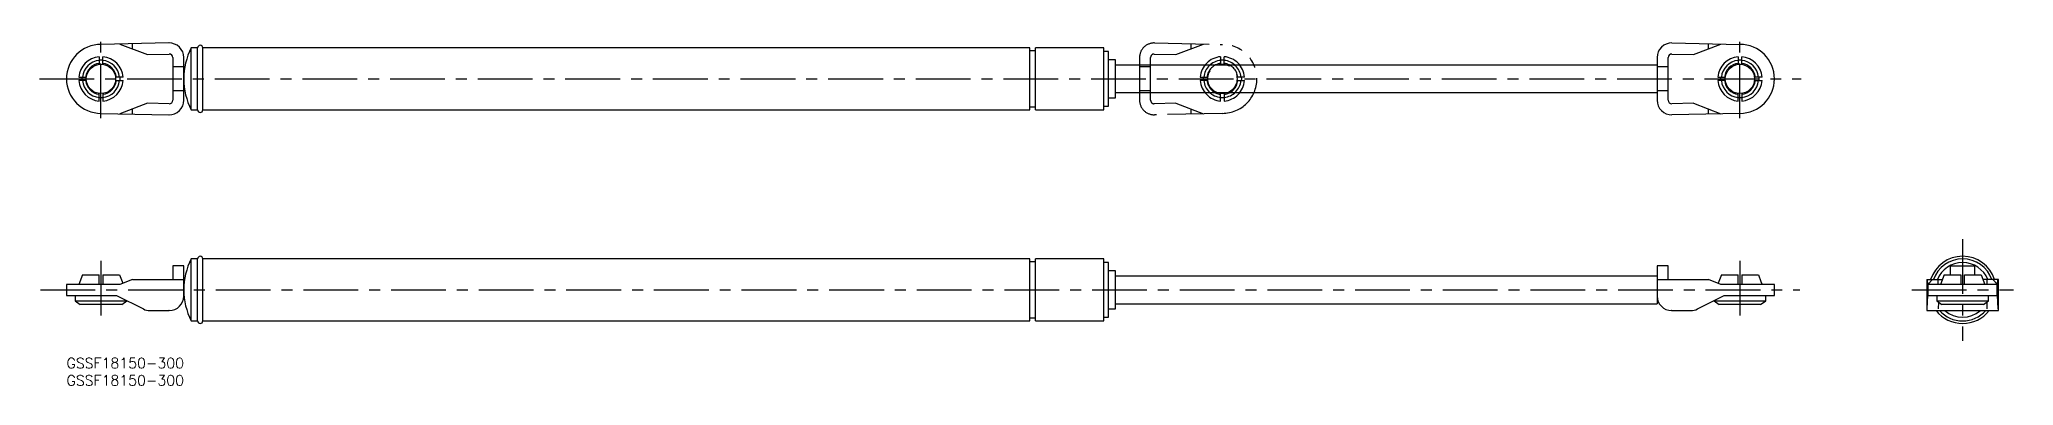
# Model space of a CAD drawing. Extents: x -8 to 564, y -8 to 92.
import ezdxf

# ---------------------------------------------------------------- set-up
doc = ezdxf.new("R2010")
doc.units = 0
doc.header["$LTSCALE"] = 0.5
doc.linetypes.add('CENTER', pattern=[50.8, 31.75, -6.35, 6.35, -6.35])
doc.linetypes.add('PHANTOM', pattern=[63.5, 31.75, -6.35, 6.35, -6.35, 6.35, -6.35])
for name, color, linetype in [('MSM_CENTER', 1, 'CENTER'), ('MSM_CONTINUOUS', 7, 'CONTINUOUS'), ('MSM_IMAGINARY', 6, 'PHANTOM'), ('MSM_PART_NUMBER', 7, 'CONTINUOUS')]:
    doc.layers.add(name, color=color, linetype=linetype)
doc.styles.get("Standard").update_dxf_attribs({"font": 'txt.shx', "height": 3, "bigfont": 'bigfont.shx'})

msp = doc.modelspace()

# ---------------------------------------------------------------- linework, layer by layer
at = {"layer": 'MSM_CENTER'}
for p, q in [((10, 69.52), (10, 92.4)), ((485, 69.52), (485, 92.4)), ((-7.83, 80.96), (502.76, 80.96)), ((549.54, 34.5), (549.54, 5)), ((10, 28.15), (10, 11.55)), ((485, 28.15), (485, 11.55)), ((-7.54, 19.75), (502.32, 19.75)), ((534.79, 19.75), (564.29, 19.75))]:
    msp.add_line(p, q, dxfattribs=at)
at = {"layer": 'MSM_CONTINUOUS'}
for p, q in [((9.5, 87.38), (9.5, 85.18)), ((9.5, 86.44), (10, 86.46)), ((29.71, 91.37), (10, 90.96)), ((10, 86.46), (10.5, 86.44)), ((10.5, 85.18), (10.5, 87.38)), ((15.5, 91.07), (23.5, 88.04)), ((19.09, 89.71), (19.09, 91.15)), ((23.5, 88.04), (29.78, 88.17)), ((30.8, 87.17), (30.8, 74.75)), ((34, 74.75), (34, 87.17)), ((38, 89.96), (36.14, 89.96)), ((36.14, 71.96), (36.14, 89.96)), ((38, 71.96), (38, 89.96)), ((279.2, 89.96), (39.5, 89.96)), ((39.5, 71.96), (39.5, 89.96)), ((279.2, 71.96), (279.2, 89.96)), ((280.8, 89.11), (279.2, 89.11)), ((300.6, 89.96), (280.8, 89.96)), ((280.8, 71.96), (280.8, 89.96)), ((300.6, 71.96), (300.6, 89.96)), ((302, 88.86), (300.6, 88.86)), ((302, 73.06), (302, 88.86)), ((304, 86.46), (302, 86.46)), ((304, 75.46), (304, 86.46)), ((461, 87.17), (461, 74.75)), ((464.2, 74.75), (464.2, 87.17)), ((465.22, 88.17), (471.5, 88.04)), ((465.29, 91.37), (485, 90.96)), ((471.5, 88.04), (479.5, 91.07)), ((475.91, 89.71), (475.91, 91.15)), ((484.5, 87.38), (484.5, 85.18)), ((484.5, 86.44), (485, 86.46)), ((485, 86.46), (485.5, 86.44)), ((485.5, 85.18), (485.5, 87.38)), ((3.58, 81.46), (5.78, 81.46)), ((5.78, 80.46), (3.58, 80.46)), ((4.5, 80.96), (4.52, 81.47)), ((4.52, 80.46), (4.5, 80.96)), ((16.42, 81.46), (14.22, 81.46)), ((14.22, 80.46), (16.42, 80.46)), ((15.48, 81.46), (15.5, 80.96)), ((15.5, 80.96), (15.48, 80.46)), ((34, 84.46), (30.8, 84.46)), ((461, 84.96), (304, 84.96)), ((464.2, 84.46), (461, 84.46)), ((478.58, 81.46), (480.78, 81.46)), ((480.78, 80.46), (478.58, 80.46)), ((479.5, 80.96), (479.52, 81.47)), ((479.52, 80.46), (479.5, 80.96)), ((491.42, 81.46), (489.22, 81.46)), ((489.22, 80.46), (491.42, 80.46)), ((490.48, 81.46), (490.5, 80.96)), ((490.5, 80.96), (490.48, 80.46)), ((9.5, 74.54), (9.5, 76.74)), ((10, 75.46), (9.5, 75.48)), ((10.5, 75.48), (10, 75.46)), ((10.5, 76.74), (10.5, 74.54)), ((34, 77.46), (30.8, 77.46)), ((302, 75.46), (304, 75.46)), ((304, 76.96), (461, 76.96)), ((464.2, 77.46), (461, 77.46)), ((484.5, 74.54), (484.5, 76.74)), ((485, 75.46), (484.5, 75.48)), ((485.5, 75.48), (485, 75.46)), ((485.5, 76.74), (485.5, 74.54)), ((10, 70.96), (29.71, 70.55)), ((23.5, 73.88), (15.5, 70.84)), ((19.09, 70.77), (19.09, 72.21)), ((29.78, 73.75), (23.5, 73.88)), ((36.14, 71.96), (38, 71.96)), ((39.5, 71.96), (279.2, 71.96)), ((279.2, 72.81), (280.8, 72.81)), ((280.8, 71.96), (300.6, 71.96)), ((300.6, 73.06), (302, 73.06)), ((471.5, 73.88), (465.22, 73.75)), ((485, 70.96), (465.29, 70.55)), ((471.5, 73.88), (479.5, 70.84)), ((475.91, 70.77), (475.91, 72.21)), ((38, 28.75), (36.14, 28.75)), ((36.14, 10.75), (36.14, 28.75)), ((38, 10.75), (38, 28.75)), ((279.2, 28.75), (39.5, 28.75)), ((39.5, 10.75), (39.5, 28.75)), ((279.2, 10.75), (279.2, 28.75)), ((300.6, 28.75), (280.8, 28.75)), ((280.8, 10.75), (280.8, 28.75)), ((300.6, 10.75), (300.6, 28.75)), ((4.62, 24.15), (3.58, 21.35)), ((4.62, 24.15), (9.5, 24.15)), ((9.5, 21.35), (9.5, 24.15)), ((10.5, 24.15), (15.38, 24.15)), ((10.5, 24.15), (10.5, 21.35)), ((15.38, 24.15), (16.09, 22.22)), ((34, 26.75), (30.8, 26.75)), ((30.8, 26.75), (30.8, 22.75)), ((34, 17.95), (34, 26.75)), ((280.8, 27.9), (279.2, 27.9)), ((302, 27.65), (300.6, 27.65)), ((302, 11.85), (302, 27.65)), ((304, 25.25), (302, 25.25)), ((304, 14.25), (304, 25.25)), ((461, 23.75), (304, 23.75)), ((464.2, 26.75), (461, 26.75)), ((461, 26.75), (461, 15.75)), ((464.2, 22.75), (464.2, 26.75)), ((479.62, 24.15), (478.91, 22.22)), ((479.62, 24.15), (484.5, 24.15)), ((484.5, 21.35), (484.5, 24.15)), ((485.5, 24.15), (490.38, 24.15)), ((485.5, 24.15), (485.5, 21.35)), ((490.38, 24.15), (491.09, 22.22)), ((544.16, 24.15), (543.12, 21.35)), ((544.16, 24.15), (549.04, 24.15)), ((546.04, 24.15), (546.04, 26.75)), ((546.04, 26.75), (553.04, 26.75)), ((549.04, 24.15), (549.04, 21.35)), ((550.04, 24.15), (554.91, 24.15)), ((550.04, 21.35), (550.04, 24.15)), ((553.04, 24.15), (553.04, 26.75)), ((554.91, 24.15), (555.96, 21.35)), ((0, 21.35), (0, 18.15)), ((15.5, 21.35), (0, 21.35)), ((0, 18.15), (14.54, 18.15)), ((2.5, 18.15), (2.5, 16.55)), ((14.54, 18.15), (22.3, 14.21)), ((19.09, 22.75), (15.5, 21.35)), ((16.09, 22.22), (16.3, 21.66)), ((19.09, 22.75), (34, 22.75)), ((461, 22.75), (475.91, 22.75)), ((472.7, 14.21), (480.46, 18.15)), ((479.5, 21.35), (475.91, 22.75)), ((478.91, 22.22), (478.7, 21.66)), ((495, 21.35), (479.5, 21.35)), ((480.46, 18.15), (495, 18.15)), ((491.09, 22.22), (491.42, 21.35)), ((492.5, 16.55), (492.5, 18.15)), ((495, 18.15), (495, 21.35)), ((539.13, 22.75), (539.13, 13.75)), ((539.13, 22.75), (543.64, 22.75)), ((539.13, 22.75), (539.13, 22.75)), ((539.28, 14.21), (539.44, 18.15)), ((539.42, 21.35), (539.35, 22.75)), ((540.78, 22.75), (539.42, 21.35)), ((559.65, 21.35), (539.42, 21.35)), ((539.44, 18.15), (559.63, 18.15)), ((539.54, 18.15), (539.54, 21.35)), ((542.04, 18.15), (542.04, 16.55)), ((542.46, 21.35), (542.46, 22.75)), ((559.95, 22.75), (555.44, 22.75)), ((556.62, 21.35), (556.62, 22.75)), ((557.04, 16.55), (557.04, 18.15)), ((558.29, 22.75), (559.65, 21.35)), ((559.54, 18.15), (559.54, 21.35)), ((559.79, 14.21), (559.63, 18.15)), ((559.65, 21.35), (559.73, 22.75)), ((559.95, 13.75), (559.95, 22.75)), ((559.95, 22.75), (559.95, 22.75)), ((2.5, 16.55), (4, 15.55)), ((2.5, 16.55), (17.5, 16.55)), ((16, 15.55), (4, 15.55)), ((16, 15.55), (17.5, 16.55)), ((17.5, 16.55), (17.5, 16.65)), ((24.2, 13.75), (29.71, 13.75)), ((29.8, 13.75), (29.71, 13.75)), ((279.2, 11.6), (280.8, 11.6)), ((300.6, 11.85), (302, 11.85)), ((302, 14.25), (304, 14.25)), ((304, 15.75), (461, 15.75)), ((465.29, 13.75), (465.2, 13.75)), ((465.29, 13.75), (470.8, 13.75)), ((477.5, 16.65), (477.5, 16.55)), ((477.5, 16.55), (479, 15.55)), ((477.5, 16.55), (492.5, 16.55)), ((491, 15.55), (479, 15.55)), ((491, 15.55), (492.5, 16.55)), ((539.13, 13.75), (559.95, 13.75)), ((539.13, 13.75), (539.13, 13.75)), ((539.24, 13.75), (539.24, 13.75)), ((539.24, 13.75), (539.25, 13.75)), ((539.25, 13.79), (539.26, 13.81)), ((539.25, 13.78), (539.25, 13.79)), ((539.25, 13.77), (539.25, 13.78)), ((539.25, 13.76), (539.25, 13.77)), ((539.25, 13.75), (539.25, 13.76)), ((539.25, 13.76), (539.25, 13.76)), ((539.26, 13.9), (539.27, 13.92)), ((539.26, 13.88), (539.26, 13.9)), ((539.26, 13.86), (539.26, 13.88)), ((539.26, 13.84), (539.26, 13.86)), ((539.26, 13.82), (539.26, 13.84)), ((539.26, 13.81), (539.26, 13.82)), ((539.27, 14.06), (539.28, 14.1)), ((539.27, 14.03), (539.27, 14.06)), ((539.27, 14), (539.27, 14.03)), ((539.27, 13.97), (539.27, 14)), ((539.27, 13.95), (539.27, 13.97)), ((539.27, 13.92), (539.27, 13.95)), ((539.28, 14.17), (539.28, 14.21)), ((539.28, 14.13), (539.28, 14.17)), ((539.28, 14.1), (539.28, 14.13)), ((542.04, 16.55), (543.54, 15.55)), ((542.04, 16.55), (557.04, 16.55)), ((542.56, 16.2), (542.48, 14.21)), ((555.54, 15.55), (543.54, 15.55)), ((555.54, 15.55), (557.04, 16.55)), ((556.51, 16.2), (556.59, 14.21)), ((559.79, 14.21), (559.8, 14.17)), ((559.8, 14.17), (559.8, 14.13)), ((559.8, 14.13), (559.8, 14.1)), ((559.8, 14.1), (559.8, 14.06)), ((559.8, 14.06), (559.8, 14.03)), ((559.8, 14.03), (559.8, 14)), ((559.8, 14), (559.81, 13.97)), ((559.81, 13.97), (559.81, 13.95)), ((559.81, 13.95), (559.81, 13.92)), ((559.81, 13.92), (559.81, 13.9)), ((559.81, 13.9), (559.81, 13.88)), ((559.81, 13.88), (559.81, 13.86)), ((559.81, 13.86), (559.82, 13.84)), ((559.82, 13.84), (559.82, 13.82)), ((559.82, 13.82), (559.82, 13.81)), ((559.82, 13.81), (559.82, 13.79)), ((559.82, 13.79), (559.82, 13.78)), ((559.82, 13.78), (559.82, 13.77)), ((559.82, 13.77), (559.83, 13.76)), ((559.83, 13.76), (559.83, 13.76)), ((559.83, 13.76), (559.83, 13.75)), ((559.83, 13.75), (559.83, 13.75)), ((559.83, 13.75), (559.83, 13.75)), ((559.95, 13.75), (559.95, 13.75)), ((36.14, 10.75), (38, 10.75)), ((39.5, 10.75), (279.2, 10.75)), ((280.8, 10.75), (300.6, 10.75))]:
    msp.add_line(p, q, dxfattribs=at)
for centre in [(10, 80.96), (485, 80.96)]:
    msp.add_circle(centre, 4.25, dxfattribs=at)
for centre, radius, start, end in [((10, 80.96), 10, 90, 270), ((10, 80.96), 6.44, 94.4541, 175.5459), ((10, 80.96), 5.4, 95.3128, 174.6872), ((10, 80.96), 6.44, 4.4541, 85.5459), ((10, 80.96), 5.4, 5.3128, 84.6872), ((29.8, 87.17), 4.2, 0, 91.1935), ((29.8, 87.17), 1, 0, 91.1935), ((54, 80.96), 20, 153.2563, 206.7437), ((38.75, 89.96), 0.75, 0, 180), ((465.2, 87.17), 4.2, 88.8065, 180), ((465.2, 87.17), 1, 88.8065, 180), ((485, 80.96), 6.44, 94.4541, 175.5459), ((485, 80.96), 5.4, 95.3128, 174.6872), ((485, 80.96), 10, 270, 90), ((485, 80.96), 6.44, 4.4541, 85.5459), ((485, 80.96), 5.4, 5.3128, 84.6872), ((10, 80.96), 6.44, 184.4541, 265.5459), ((10, 80.96), 5.4, 185.3128, 264.6872), ((10, 80.96), 4.5, 96.3794, 173.6206), ((10, 80.96), 4.5, 186.3794, 263.6206), ((10, 80.96), 4.5, 6.3794, 83.6206), ((10, 80.96), 5.4, 275.3128, 354.6872), ((10, 80.96), 6.44, 274.4541, 355.5459), ((10, 80.96), 4.5, 276.3794, 353.6206), ((485, 80.96), 6.44, 184.4541, 265.5459), ((485, 80.96), 5.4, 185.3128, 264.6872), ((485, 80.96), 4.5, 96.3794, 173.6206), ((485, 80.96), 4.5, 186.3794, 263.6206), ((485, 80.96), 4.5, 6.3794, 83.6206), ((485, 80.96), 5.4, 275.3128, 354.6872), ((485, 80.96), 6.44, 274.4541, 355.5459), ((485, 80.96), 4.5, 276.3794, 353.6206), ((29.8, 74.75), 4.2, 268.8065, 0), ((29.8, 74.75), 1, 268.8065, 0), ((465.2, 74.75), 4.2, 180, 271.1935), ((465.2, 74.75), 1, 180, 271.1935), ((38.75, 71.96), 0.75, 180, 0), ((54, 19.75), 20, 153.2563, 206.7437), ((38.75, 28.75), 0.75, 0, 180), ((549.54, 19.75), 9.75, 17.9202, 162.0798), ((549.54, 19.75), 9, 19.4712, 160.5288), ((549.54, 19.75), 7.9, 22.318, 157.682), ((29.8, 17.95), 4.2, 270, 0), ((465.2, 17.95), 4.2, 180, 270), ((24.2, 17.95), 4.2, 243.0341, 270), ((470.8, 17.95), 4.2, 270, 296.9659), ((549.54, 19.75), 9.75, 217.9799, 322.0201), ((549.54, 19.75), 9, 221.8103, 318.1897), ((549.54, 19.75), 7.9, 229.4196, 310.5804), ((38.75, 10.75), 0.75, 180, 0)]:
    msp.add_arc(centre, radius, start, end, dxfattribs=at)
at = {"layer": 'MSM_IMAGINARY'}
for p, q in [((311, 87.17), (311, 74.75)), ((314.2, 74.75), (314.2, 87.17)), ((315.22, 88.17), (321.5, 88.04)), ((315.29, 91.37), (335, 90.96)), ((321.5, 88.04), (329.5, 91.07)), ((325.91, 89.71), (325.91, 91.15)), ((334.5, 87.38), (334.5, 85.18)), ((334.5, 86.44), (335, 86.46)), ((335, 86.46), (335.5, 86.44)), ((335.5, 85.18), (335.5, 87.38)), ((314.2, 84.46), (311, 84.46)), ((328.58, 81.46), (330.78, 81.46)), ((330.78, 80.46), (328.58, 80.46)), ((329.5, 80.96), (329.52, 81.47)), ((329.52, 80.46), (329.5, 80.96)), ((341.42, 81.46), (339.22, 81.46)), ((339.22, 80.46), (341.42, 80.46)), ((340.48, 81.46), (340.5, 80.96)), ((340.5, 80.96), (340.48, 80.46)), ((314.2, 77.46), (311, 77.46)), ((334.5, 74.54), (334.5, 76.74)), ((335, 75.46), (334.5, 75.48)), ((335.5, 75.48), (335, 75.46)), ((335.5, 76.74), (335.5, 74.54)), ((321.5, 73.88), (315.22, 73.75)), ((335, 70.96), (315.29, 70.55)), ((321.5, 73.88), (329.5, 70.84)), ((325.91, 70.77), (325.91, 72.21))]:
    msp.add_line(p, q, dxfattribs=at)
msp.add_circle((335, 80.96), 4.25, dxfattribs=at)
for centre, radius, start, end in [((315.2, 87.17), 4.2, 88.8065, 180), ((315.2, 87.17), 1, 88.8065, 180), ((335, 80.96), 6.44, 94.4541, 175.5459), ((335, 80.96), 5.4, 95.3128, 174.6872), ((335, 80.96), 10, 270, 90), ((335, 80.96), 6.44, 4.4541, 85.5459), ((335, 80.96), 5.4, 5.3128, 84.6872), ((335, 80.96), 6.44, 184.4541, 265.5459), ((335, 80.96), 5.4, 185.3128, 264.6872), ((335, 80.96), 4.5, 96.3794, 173.6206), ((335, 80.96), 4.5, 186.3794, 263.6206), ((335, 80.96), 4.5, 6.3794, 83.6206), ((335, 80.96), 5.4, 275.3128, 354.6872), ((335, 80.96), 6.44, 274.4541, 355.5459), ((335, 80.96), 4.5, 276.3794, 353.6206), ((315.2, 74.75), 4.2, 180, 271.1935), ((315.2, 74.75), 1, 180, 271.1935)]:
    msp.add_arc(centre, radius, start, end, dxfattribs=at)

# ---------------------------------------------------------------- texts
at = {"layer": 'MSM_PART_NUMBER', "char_height": 3, "attachment_point": 1}
for insert in [(0, 0), (0, -5)]:
    msp.add_mtext_dynamic_manual_height_columns('{GSSF18150-300}', width=121.0942, gutter_width=15, heights=[0], dxfattribs=dict(at, insert=insert))

doc.saveas('drawing.dxf')
